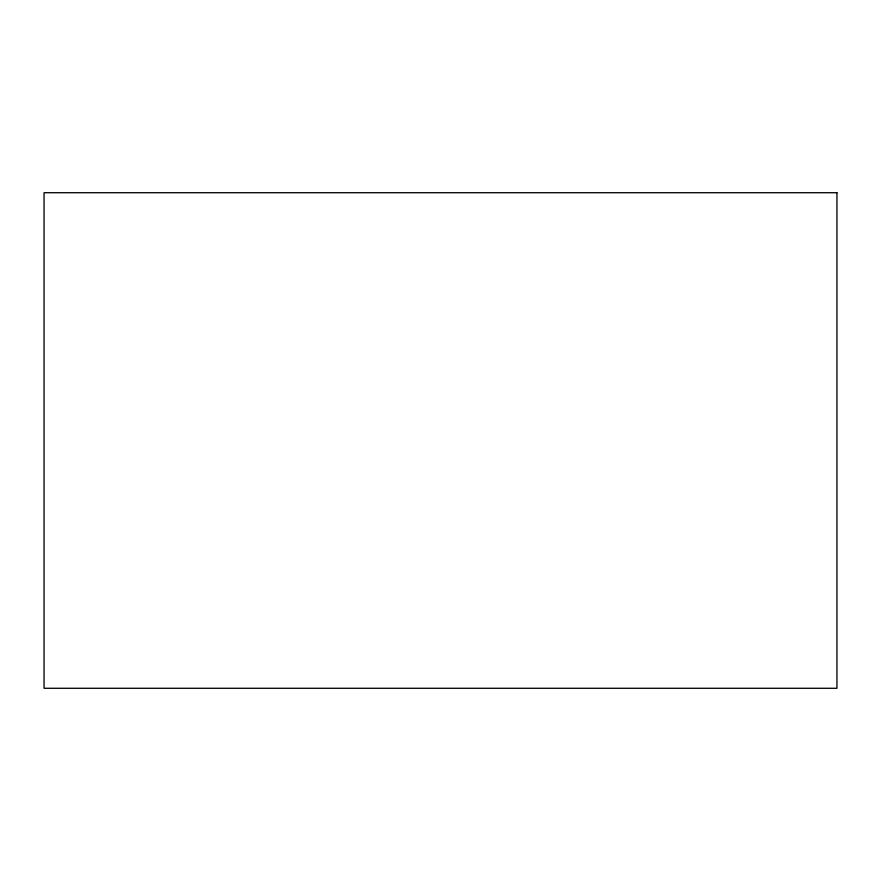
<?xml version="1.0" encoding="UTF-8"?>
<svg xmlns="http://www.w3.org/2000/svg" width="881" height="881" viewBox="0 0 881 881"><rect width="100%" height="100%" fill="white"/><g stroke="black" fill="none" stroke-linecap="round" stroke-linejoin="round"><path stroke-width="1.32" d="M836.95 192.719L44.05 192.719L44.05 688.281L836.95 688.281L836.95 192.719"/></g></svg>
